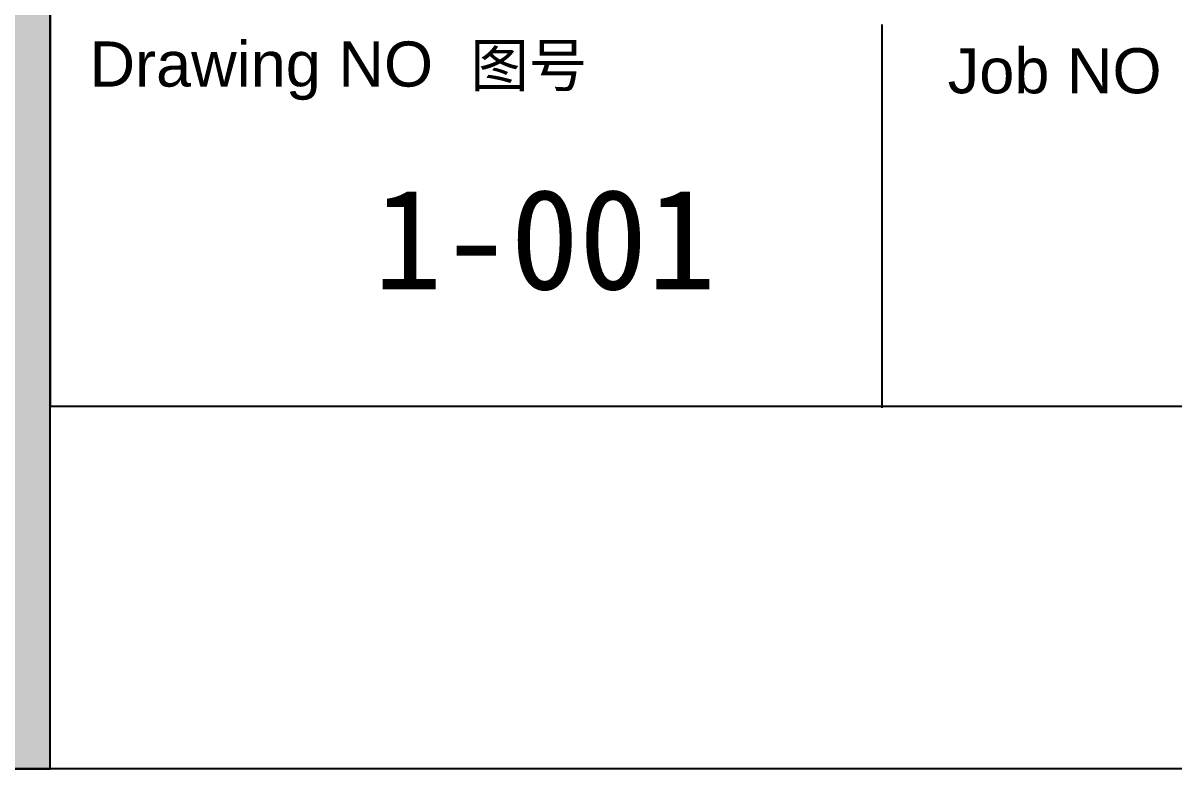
# Model space of a CAD drawing. Extents: x 989821 to 1049221, y -66907 to -24907.
# Drawn here: x 1041222 to 1045800, y -66907 to -63939 of the extents above; entities that cross this region are included whole.
import ezdxf

# ---------------------------------------------------------------- set-up
doc = ezdxf.new("R2010")
doc.units = 0
doc.header["$LTSCALE"] = 1000
doc.header["$MEASUREMENT"] = 0
doc.layers.get('0').update_dxf_attribs({"linetype": 'CONTINUOUS'})
doc.styles.add('WMF-Arial0', font='arial.ttf')
doc.styles.add('WMF-黑体0', font='simhei.ttf')

msp = doc.modelspace()

# ---------------------------------------------------------------- hatches: boundary and pattern name
at = {"ltscale": 70}
msp.add_hatch(color=4, dxfattribs=at).paths.add_polyline_path([(1041330.1, -66907.3), (1041330.1, -26381.7), (1041113.2, -26381.7), (1041113.2, -66907.3)])

# ---------------------------------------------------------------- linework, layer by layer
at = {"color": 4}
msp.add_lwpolyline([(989821.2, -24907.3), (1049221.2, -24907.3), (1049221.2, -66907.3), (989821.2, -66907.3)], close=True, dxfattribs=at)
for points in [[(1041330.1, -66907.3), (1041330.1, -26381.7), (1041113.2, -26381.7), (1041113.2, -66907.3), (1041330.1, -66907.3)], [(1041330.1, -65463.4), (1048027.6, -65463.4), (1048027.6, -26381.7), (1041330.1, -26381.7), (1041330.1, -65463.4), (1041330.1, -65463.4)], [(1044637, -63945.1), (1044637, -65471)]]:
    msp.add_lwpolyline(points, dxfattribs=at)

# ---------------------------------------------------------------- texts
for s, height, style, p in [('Drawing NO    ', 179.616, 'WMF-Arial0', (1041486.1, -64192.4)), ('图号', 170.48, 'WMF-黑体0', (1043000.7, -64192.4)), ('Job NO       ', 179.616, 'WMF-Arial0', (1044899.6, -64219.1)), ('1-001', 400, 'WMF-黑体0', (1042616.6, -64999.2))]:
    msp.add_text(s, height=height, dxfattribs=dict(at, style=style)).set_placement(p)

doc.saveas('drawing.dxf')
